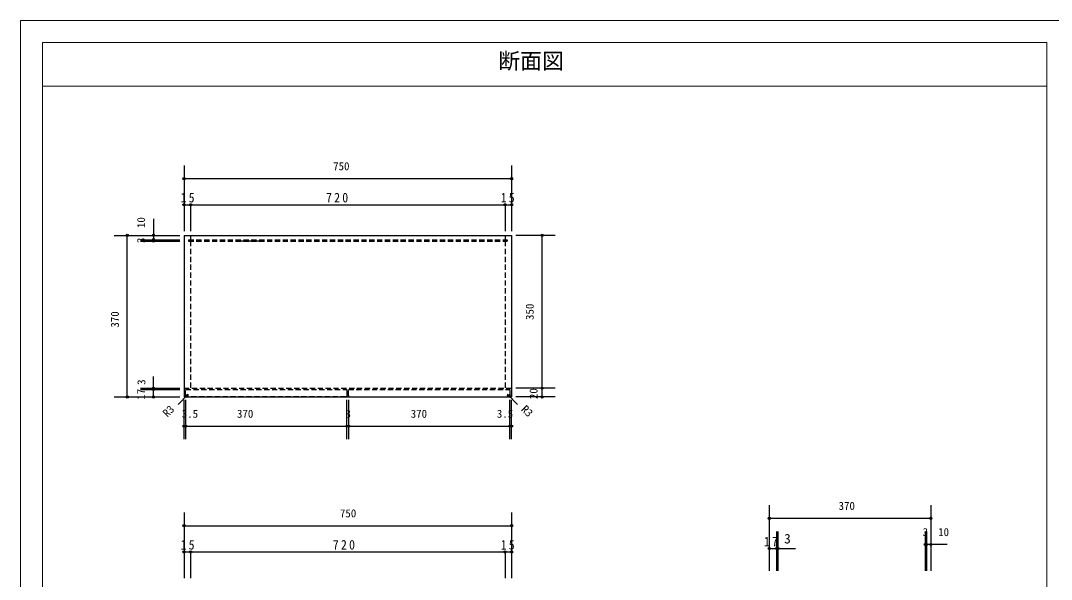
# Model space of a CAD drawing. Units: millimetres on the paper, enlarged 5 times, with parts at other scales. Extents: x -1044 to 931, y -502 to 889.
# Drawn here: x -1044 to 136, y 249 to 889 of the extents above; entities that cross this region are included whole.
import ezdxf
from ezdxf.enums import TextEntityAlignment as Align

# ---------------------------------------------------------------- set-up
doc = ezdxf.new("R2010")
doc.units = ezdxf.units.MM
doc.header["$LTSCALE"] = 5
doc.header["$PDMODE"] = 32
doc.header["$PDSIZE"] = 2.5
doc.linetypes.add('DASHED1', pattern=[1.8, 1.2, -0.6])
doc.layers.add('0-0_0', color=7, linetype='Continuous', lineweight=18)
doc.layers.add('2-0_NOTE$003', color=7, linetype='Continuous')
doc.styles.add('ＭＳ ゴシック', font='')
doc.styles.get('ＭＳ ゴシック').set_extended_font_data('MS Gothic')

msp = doc.modelspace()

# ---------------------------------------------------------------- linework, layer by layer
at = {"layer": '0-0_0'}
for p, q in [((-1018.956, 864.147), (131.044, 864.147)), ((-1018.956, 864.147), (-1018.956, -364.603)), ((131.044, 864.147), (131.044, -364.603)), ((-1018.956, 814.147), (131.044, 814.147))]:
    msp.add_line(p, q, dxfattribs=at)
msp.add_lwpolyline([(-1043.956, -502.103), (-1043.956, 889.147), (931.044, 889.147)], dxfattribs=at)
at = {"layer": '2-0_NOTE$003', "color": 4}
for p, q in [((-856.804, 723.191), (-856.804, 648.191)), ((-481.804, 723.191), (-481.804, 648.191)), ((-856.804, 708.191), (-481.804, 708.191)), ((-856.804, 678.254), (-856.804, 648.191)), ((-856.804, 678.254), (-849.304, 678.254)), ((-849.304, 678.254), (-489.304, 678.254)), ((-489.304, 678.254), (-489.304, 648.191)), ((-489.304, 678.254), (-481.804, 678.254)), ((-481.804, 678.254), (-481.804, 648.191)), ((-891.804, 662.099), (-891.804, 638.191)), ((-936.804, 643.191), (-861.804, 643.191)), ((-921.804, 458.191), (-921.804, 643.191)), ((-906.804, 638.191), (-861.804, 638.191)), ((-891.804, 636.691), (-891.804, 638.191)), ((-431.804, 643.191), (-476.804, 643.191)), ((-446.804, 468.191), (-446.804, 643.191)), ((-906.804, 636.691), (-861.804, 636.691)), ((-771.304, 636.691), (-791.304, 636.691)), ((-891.804, 458.191), (-891.804, 481.548)), ((-906.804, 468.191), (-861.804, 468.191)), ((-906.804, 466.691), (-861.804, 466.691)), ((-852.055, 461.191), (-863.582, 449.663)), ((-486.536, 461.165), (-475.008, 449.637)), ((-431.804, 468.191), (-476.804, 468.191)), ((-446.804, 458.191), (-446.804, 468.191)), ((-936.804, 458.191), (-861.804, 458.191)), ((-906.804, 458.191), (-861.804, 458.191)), ((-856.804, 409.691), (-856.804, 454.691)), ((-854.804, 409.691), (-854.804, 454.691)), ((-670.304, 409.691), (-670.304, 454.691)), ((-668.304, 409.691), (-668.304, 454.691)), ((-483.804, 409.691), (-483.804, 454.691)), ((-481.804, 409.691), (-481.804, 454.691)), ((-431.804, 458.191), (-476.804, 458.191)), ((-856.804, 424.691), (-854.804, 424.691)), ((-854.804, 424.691), (-670.304, 424.691)), ((-670.304, 424.691), (-668.304, 424.691)), ((-668.304, 424.691), (-483.804, 424.691)), ((-483.804, 424.691), (-481.804, 424.691)), ((-186.756, 334.191), (-186.756, 259.191)), ((-1.756, 334.191), (-1.756, 259.191)), ((-856.804, 325.691), (-856.804, 250.691)), ((-481.804, 325.691), (-481.804, 250.691)), ((-186.756, 319.191), (-1.756, 319.191)), ((-856.804, 310.691), (-481.804, 310.691)), ((-186.756, 304.191), (-186.756, 259.191)), ((-178.256, 304.191), (-178.256, 259.191)), ((-176.756, 304.191), (-176.756, 259.191)), ((-8.256, 304.191), (-8.256, 259.191)), ((-6.756, 304.191), (-6.756, 259.191)), ((-186.756, 284.532), (-156.85, 284.532)), ((-178.256, 284.532), (-176.756, 284.532)), ((-8.256, 289.191), (-6.756, 289.191)), ((17.152, 289.191), (-6.756, 289.191)), ((-856.804, 280.691), (-856.804, 250.691)), ((-856.804, 280.691), (-849.304, 280.691)), ((-849.304, 280.691), (-849.304, 250.691)), ((-849.304, 280.691), (-489.304, 280.691)), ((-489.304, 280.691), (-489.304, 250.691)), ((-489.304, 280.691), (-481.804, 280.691)), ((-481.804, 280.691), (-481.804, 250.691))]:
    msp.add_line(p, q, dxfattribs=at)
at = {"layer": '2-0_NOTE$003'}
for p, q in [((-849.304, 678.254), (-849.304, 648.191)), ((-856.804, 643.191), (-856.804, 458.191)), ((-856.804, 643.191), (-481.804, 643.191)), ((-481.804, 643.191), (-481.804, 458.191)), ((-856.804, 458.191), (-481.804, 458.191))]:
    msp.add_line(p, q, dxfattribs=at)
at = {"layer": '2-0_NOTE$003', "linetype": 'DASHED1'}
for p, q in [((-856.804, 643.191), (-856.804, 468.191)), ((-851.804, 638.191), (-851.804, 636.691)), ((-851.804, 638.191), (-486.804, 638.191)), ((-849.304, 643.191), (-849.304, 638.191)), ((-489.304, 643.191), (-489.304, 638.191)), ((-486.804, 638.191), (-486.804, 636.691)), ((-481.804, 643.191), (-481.804, 468.191)), ((-851.804, 636.691), (-486.804, 636.691)), ((-849.304, 636.691), (-849.304, 468.191)), ((-489.304, 636.691), (-489.304, 468.191)), ((-856.804, 468.191), (-481.804, 468.191)), ((-855.054, 459.691), (-855.054, 466.691)), ((-855.054, 466.691), (-670.054, 466.643)), ((-670.054, 459.691), (-670.054, 466.643)), ((-668.554, 459.643), (-668.554, 466.643)), ((-668.554, 466.643), (-483.554, 466.643)), ((-483.554, 459.643), (-483.554, 466.643)), ((-671.554, 458.191), (-853.554, 458.191)), ((-667.054, 458.143), (-485.054, 458.143))]:
    msp.add_line(p, q, dxfattribs=at)
for centre, start, end in [((-853.554, 459.691), 180, 270), ((-671.554, 459.691), 270, 0), ((-667.054, 459.643), 180, 270), ((-485.054, 459.643), 270, 0)]:
    msp.add_arc(centre, 1.5, start, end, dxfattribs=at)
at = {"layer": '2-0_NOTE$003', "color": 4}
for p in [(-856.804, 708.191), (-481.804, 708.191), (-856.804, 678.254), (-849.304, 678.254), (-489.304, 678.254), (-481.804, 678.254), (-921.804, 643.191), (-891.804, 643.191), (-891.804, 638.191), (-891.804, 636.691), (-446.804, 643.191), (-891.804, 468.191), (-891.804, 466.691), (-853.554, 459.691), (-485.032, 459.665), (-446.804, 468.191), (-921.804, 458.191), (-891.804, 458.191), (-854.614, 458.631), (-483.971, 458.604), (-446.804, 458.191), (-856.804, 424.691), (-854.804, 424.691), (-670.304, 424.691), (-668.304, 424.691), (-483.804, 424.691), (-481.804, 424.691), (-186.756, 319.191), (-1.756, 319.191), (-856.804, 310.691), (-481.804, 310.691), (-186.756, 284.532), (-178.256, 284.532), (-176.756, 284.532), (-8.256, 289.191), (-6.756, 289.191), (-1.756, 289.191), (-856.804, 280.691), (-849.304, 280.691), (-489.304, 280.691), (-481.804, 280.691)]:
    msp.add_point(p, dxfattribs=at)

# ---------------------------------------------------------------- texts
at = {"layer": '0-0_0', "style": 'ＭＳ ゴシック'}
msp.add_text('断面図 ', height=18.33, dxfattribs=at).set_placement((-496.957, 828.231), align=Align.BOTTOM_LEFT)
at = {"layer": '2-0_NOTE$003', "style": 'ＭＳ ゴシック'}
for s, height, p in [('750', 9.164, (-686.09, 715.066)), ('3.5', 9.164, (-859.429, 431.566)), ('370', 9.164, (-796.199, 431.566)), ('3', 9.164, (-671.929, 431.566)), ('370', 9.164, (-597.257, 431.566)), ('3.5', 9.164, (-498.675, 431.573)), ('370', 9.164, (-107.381, 326.066)), ('750', 9.164, (-678.312, 317.566)), ('3', 9.164, (-11.131, 296.066)), ('10', 9.164, (6.655, 296.066)), ('3', 11, (-169.613, 287.032))]:
    msp.add_text(s, height=height, dxfattribs=at).set_placement(p, align=Align.BOTTOM_LEFT)
for s, rotation, p in [('10', 90, (-898.679, 651.602)), ('3', 90, (-898.679, 634.316)), ('370', 90, (-928.679, 537.566)), ('350', 90, (-453.679, 546.316)), ('3', 90, (-898.359, 471.986)), ('17', 90, (-898.679, 454.903)), ('20', 90, (-449.304, 455.691)), ('R3', 315, (-473.446, 441.238)), ('R3', 45, (-874, 432.399))]:
    msp.add_text(s, height=9.164, rotation=rotation, dxfattribs=at).set_placement(p, align=Align.BOTTOM_LEFT)
at = {"layer": '2-0_NOTE$003', "char_height": 11, "attachment_point": 7, "style": 'ＭＳ ゴシック'}
for s, insert in [('\\T1.36;\\W0.9;15', (-860.679, 680.754)), ('\\T1.38;\\W0.9;720', (-694.215, 680.754)), ('\\T1.36;\\W0.9;15', (-494.179, 680.754)), ('\\T1.36;\\W0.9;17', (-192.782, 287.013)), ('\\T1.36;\\W0.9;15', (-860.679, 283.191)), ('\\T1.38;\\W0.9;720', (-686.437, 283.191)), ('\\T1.36;\\W0.9;15', (-494.179, 283.191))]:
    msp.add_mtext(s, dxfattribs=dict(at, insert=insert))

doc.saveas('drawing.dxf')
